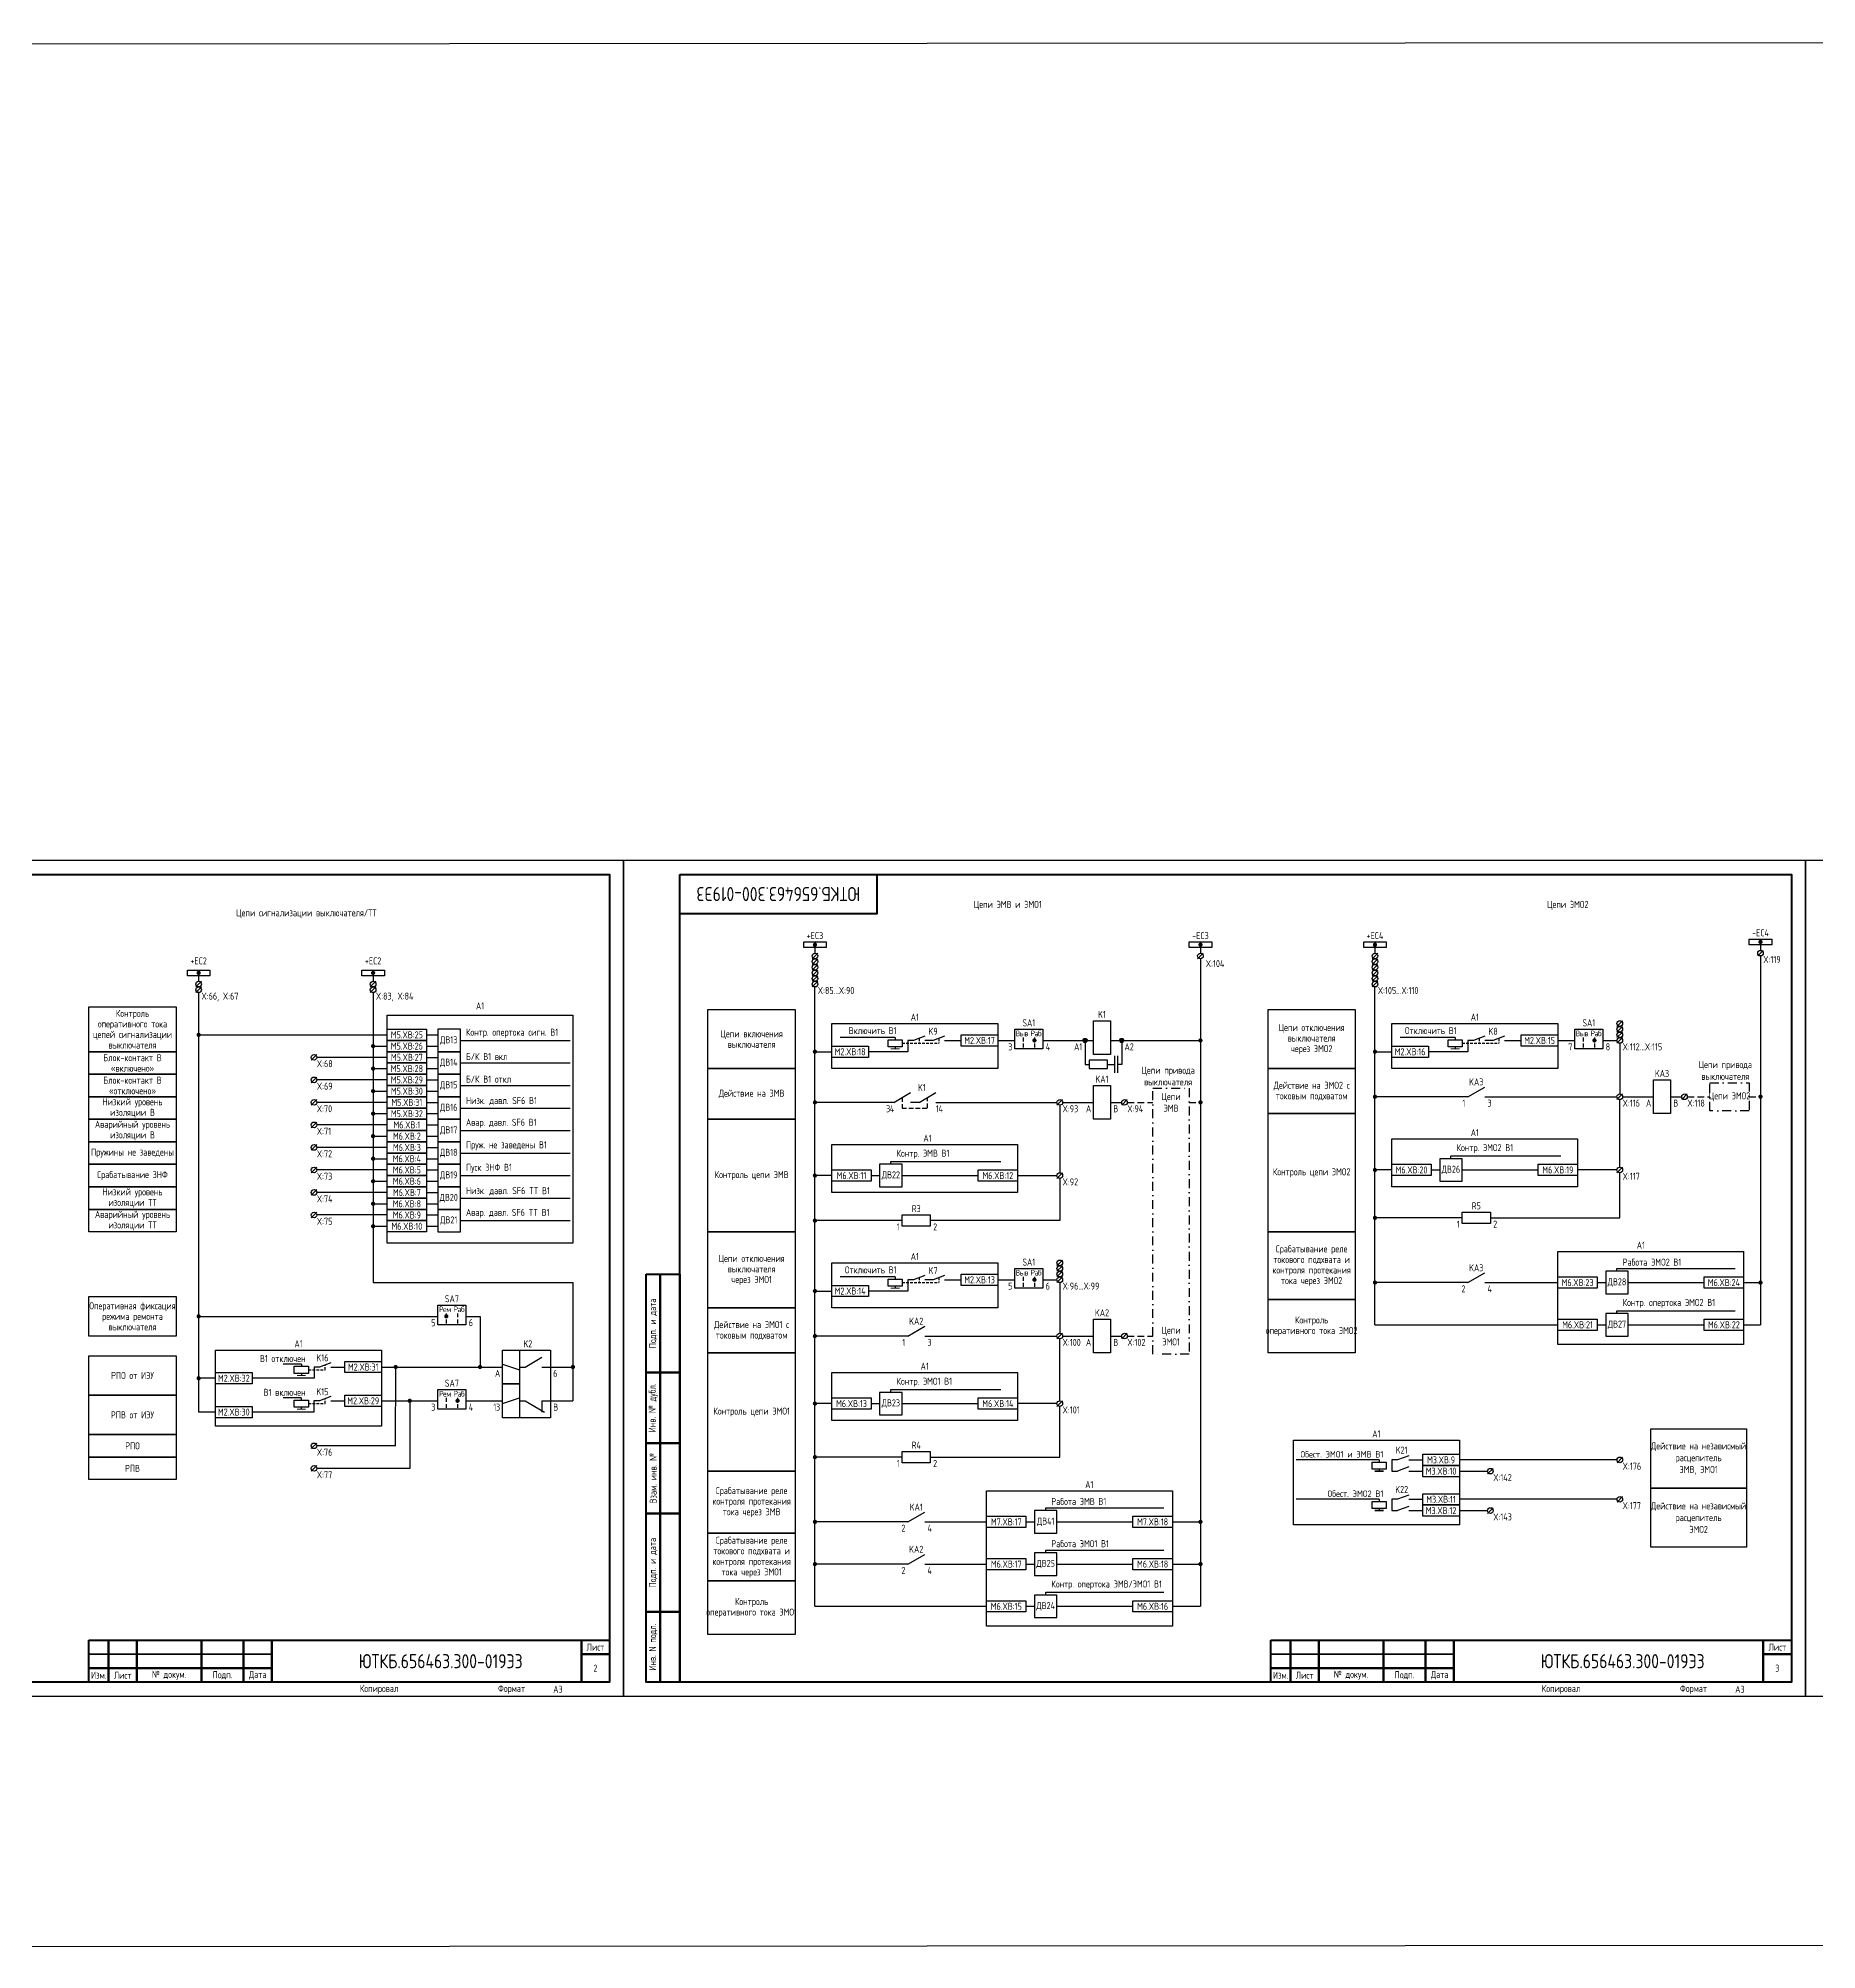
# Model space of a CAD drawing. Header units: millimetres. Extents: x -920 to 3495, y -90 to 589.
# Drawn here: x 632 to 1264, y -90 to 589 of the extents above; entities that cross this region are included whole.
import ezdxf
from ezdxf.enums import TextEntityAlignment as Align

# ---------------------------------------------------------------- set-up
doc = ezdxf.new("R2010")
doc.units = ezdxf.units.MM
doc.linetypes.add('HIDDEN2', pattern=[4.7625, 3.175, -1.5875])
doc.linetypes.add('штрихпунктирная', pattern=[25.4, 12.7, -6.35, 0, -6.35])
doc.styles.add('Gost_type_A', font='GOST_A.TTF')

# ---------------------------------------------------------------- blocks, each defined once
blk = doc.blocks.new('Формат_А3')
blk.add_lwpolyline([(-420, 297), (0, 297), (0, 0), (-420, 0)], close=True)
at = {"lineweight": 50}
blk.add_lwpolyline([(-400, 292), (-5, 292), (-5, 5), (-400, 5)], close=True, dxfattribs=at)
blk = doc.blocks.new('Штамп малый нижний')
at = {"lineweight": 50}
for points in [[(-185, 15), (-178, 15), (-178, 5), (-185, 5)], [(-178, 15), (-168, 15), (-168, 5), (-178, 5)], [(-168, 15), (-145, 15), (-145, 5), (-168, 5)], [(-145, 15), (-130, 15), (-130, 5), (-145, 5)], [(-130, 15), (-120, 15), (-120, 5), (-130, 5)], [(-120, 15), (-10, 15), (-10, 0), (-120, 0)], [(-10, 15), (0, 15), (0, 10), (-10, 10)], [(-10, 10), (0, 10), (0, 0), (-10, 0)], [(-185, 5), (-178, 5), (-178, 0), (-185, 0)], [(-178, 5), (-168, 5), (-168, 0), (-178, 0)], [(-168, 5), (-145, 5), (-145, 0), (-168, 0)], [(-145, 5), (-130, 5), (-130, 0), (-145, 0)], [(-130, 5), (-120, 5), (-120, 0), (-130, 0)]]:
    blk.add_lwpolyline(points, close=True, dxfattribs=at)
for points in [[(-185, 15), (-178, 15), (-178, 10), (-185, 10)], [(-178, 15), (-168, 15), (-168, 10), (-178, 10)], [(-168, 15), (-145, 15), (-145, 10), (-168, 10)], [(-145, 15), (-130, 15), (-130, 10), (-145, 10)], [(-130, 15), (-120, 15), (-120, 10), (-130, 10)], [(-185, 10), (-178, 10), (-178, 5), (-185, 5)], [(-178, 10), (-168, 10), (-168, 5), (-178, 5)], [(-168, 10), (-145, 10), (-145, 5), (-168, 5)], [(-145, 10), (-130, 10), (-130, 5), (-145, 5)], [(-130, 10), (-120, 10), (-120, 5), (-130, 5)]]:
    blk.add_lwpolyline(points, close=True)
at = {"char_height": 2.5, "style": 'Gost_type_A'}
for s, insert, width, attachment_point in [('Лист', (-5, 12.5), 10, 5), ('Изм.', (-181.5, 2.5), 7, 5), ('Лист', (-173, 2.5), 10, 5), ('№ докум.', (-156.5, 2.5), 23, 5), ('Подп.', (-137.5, 2.5), 15, 5), ('Дата', (-125, 2.5), 10, 5), ('Копировал', (-75, -2.53), 13.1202, 6), ('Формат', (-30, -2.53), 13.1202, 6)]:
    blk.add_mtext(s, dxfattribs=dict(at, insert=insert, width=width, attachment_point=attachment_point))
blk = doc.blocks.new('POINT')
at = {"const_width": 0.75}
blk.add_lwpolyline([(-0.375, 0, 1), (0.375, 0, 1)], format="xyb", close=True, dxfattribs=at)
blk = doc.blocks.new('Шинка')
blk.add_lwpolyline([(-4, 1), (4, 1), (4, -1), (-4, -1)], close=True)
blk.add_blockref('POINT', (0, 0))
blk = doc.blocks.new('Переключатель_положение')
for p, q in [((2, 1), (2, -0.34)), ((2, -1.14), (2, -2.49))]:
    blk.add_line(p, q)
blk = doc.blocks.new('Штамп угловой верхний')
at = {"lineweight": 50}
blk.add_lwpolyline([(0, 0), (70, 0), (70, -14), (0, -14)], close=True, dxfattribs=at)
blk = doc.blocks.new('Штамп левый нижний')
at = {"lineweight": 50}
for points in [[(-12, 145), (-7, 145), (-7, 110), (-12, 110)], [(-7, 145), (0, 145), (0, 110), (-7, 110)], [(-12, 110), (-7, 110), (-7, 85), (-12, 85)], [(-7, 110), (0, 110), (0, 85), (-7, 85)], [(-12, 85), (-7, 85), (-7, 60), (-12, 60)], [(-7, 85), (0, 85), (0, 60), (-7, 60)], [(-12, 60), (-7, 60), (-7, 25), (-12, 25)], [(-7, 60), (0, 60), (0, 25), (-7, 25)], [(-12, 25), (-7, 25), (-7, 0), (-12, 0)], [(-7, 25), (0, 25), (0, 0), (-7, 0)]]:
    blk.add_lwpolyline(points, close=True, dxfattribs=at)
at = {"char_height": 2.5, "attachment_point": 5, "rotation": 90, "style": 'Gost_type_A'}
for s, insert, width in [('Подп. и дата', (-9.5, 127.5), 35), ('Инв. № дубл.', (-9.5, 97.5), 25), ('Взам. инв. №', (-9.5, 72.5), 25), ('Подп. и дата', (-9.5, 42.5), 35), ('Инв. N подл.', (-9.5, 12.5), 25)]:
    blk.add_mtext(s, dxfattribs=dict(at, insert=insert, width=width))

msp = doc.modelspace()

# ---------------------------------------------------------------- hatches: boundary and pattern name
at = {"linetype": 'Continuous', "lineweight": 25, "ltscale": 4.8}
h = msp.add_hatch(color=256, dxfattribs=at)
edge = h.paths.add_edge_path()
edge.add_arc((1004, 233), 0.75, 0, 360)
h = msp.add_hatch(color=256, dxfattribs=at)
edge = h.paths.add_edge_path()
edge.add_arc((1017, 233), 0.75, 0, 360)

# ---------------------------------------------------------------- linework, layer by layer
for p, q in [((908, 267), (908, 264)), ((1045, 267), (1045, 264)), ((1107, 267), (1107, 264)), ((1245, 265), (1243, 263)), ((1244, 268), (1244, 265)), ((909, 264), (907, 262)), ((909, 262), (907, 260)), ((909, 260), (907, 258)), ((1046, 264), (1044, 262)), ((1045, 262), (1045, 32)), ((1108, 264), (1106, 262)), ((1108, 262), (1106, 260)), ((1108, 260), (1106, 258)), ((1244, 263), (1244, 132)), ((690, 254), (688, 252)), ((690, 252), (688, 250)), ((689, 257), (689, 254)), ((752, 254), (750, 252)), ((752, 252), (750, 250)), ((751, 257), (751, 254)), ((909, 258), (907, 256)), ((909, 256), (907, 254)), ((909, 254), (907, 252)), ((908, 32), (908, 252)), ((1108, 258), (1106, 256)), ((1108, 256), (1106, 254)), ((1108, 254), (1106, 252)), ((1107, 132), (1107, 252)), ((689, 250), (689, 101)), ((751, 250), (751, 147)), ((1195, 240), (1193, 238)), ((1195, 238), (1193, 236)), ((689, 235), (756, 235)), ((751, 231), (756, 231)), ((770, 235), (774, 235)), ((770, 231), (774, 231)), ((782, 233), (821, 233)), ((936.5, 234), (917, 234)), ((936.5, 234), (936.5, 233.25)), ((973, 233), (979, 233)), ((989, 233), (1007, 233)), ((1013, 233), (1045, 233)), ((1135.5, 234), (1116, 234)), ((1135.5, 234), (1135.5, 233.25)), ((1172, 233), (1178, 233)), ((1188, 233), (1193, 233)), ((1195, 236), (1193, 234)), ((1195, 234), (1193, 232)), ((1194, 232), (1194, 214)), ((731, 228), (729, 226)), ((756, 227), (731, 227)), ((770, 227), (774, 227)), ((782, 225), (821, 225)), ((908, 229), (914, 229)), ((936.5, 230.75), (936.5, 230)), ((1107, 229), (1113, 229)), ((1135.5, 230.75), (1135.5, 230)), ((731, 220), (729, 218)), ((756, 219), (731, 219)), ((751, 223), (756, 223)), ((770, 223), (774, 223)), ((770, 219), (774, 219)), ((731, 212), (729, 210)), ((756, 211), (731, 211)), ((751, 215), (756, 215)), ((770, 215), (774, 215)), ((770, 211), (774, 211)), ((782, 217), (821, 217)), ((936, 211), (908, 211)), ((936, 211), (942, 214.46)), ((945, 211), (942, 211)), ((945, 211), (951, 214.46)), ((951, 211), (994, 211)), ((996, 212), (994, 210)), ((996, 211), (1007, 211)), ((1013, 211), (1017, 211)), ((1019, 212), (1017, 210)), ((1140, 213), (1107, 213)), ((1140, 213), (1146, 216.46)), ((1146, 213), (1193, 213)), ((1195, 214), (1193, 212)), ((1194, 188), (1194, 212)), ((1195, 213), (1206, 213)), ((1212, 213), (1216, 213)), ((1218, 214), (1216, 212)), ((731, 204), (729, 202)), ((751, 207), (756, 207)), ((770, 207), (774, 207)), ((782, 209), (821, 209)), ((995, 210), (995, 186)), ((756, 203), (731, 203)), ((751, 199), (756, 199)), ((770, 203), (774, 203)), ((770, 199), (774, 199)), ((782, 201), (821, 201)), ((731, 196), (729, 194)), ((756, 195), (731, 195)), ((751, 191), (756, 191)), ((770, 195), (774, 195)), ((770, 191), (774, 191)), ((782, 193), (821, 193)), ((1134, 192), (1173, 192)), ((1134, 191), (1134, 192)), ((731, 188), (729, 186)), ((756, 187), (731, 187)), ((770, 187), (774, 187)), ((782, 185), (821, 185)), ((914, 185), (908, 185)), ((928, 185), (931, 185)), ((935, 190), (974, 190)), ((935, 189), (935, 190)), ((939, 185), (966, 185)), ((980, 185), (994, 185)), ((996, 186), (994, 184)), ((995, 184), (995, 183)), ((1113, 187), (1107, 187)), ((1127, 187), (1130, 187)), ((1138, 187), (1165, 187)), ((1193, 187), (1179, 187)), ((1195, 188), (1193, 186)), ((1194, 170), (1194, 186)), ((731, 180), (729, 178)), ((756, 179), (731, 179)), ((751, 183), (756, 183)), ((770, 183), (774, 183)), ((770, 179), (774, 179)), ((782, 177), (821, 177)), ((995, 183), (995, 169)), ((731, 172), (729, 170)), ((756, 171), (731, 171)), ((751, 175), (756, 175)), ((770, 175), (774, 175)), ((770, 171), (774, 171)), ((1138, 170), (1107, 170)), ((1148, 170), (1194, 170)), ((751, 167), (756, 167)), ((770, 167), (774, 167)), ((782, 169), (821, 169)), ((939, 169), (908, 169)), ((995, 169), (949, 169)), ((996, 155), (994, 153)), ((996, 153), (994, 151)), ((996, 151), (994, 149)), ((1140, 147), (1146, 150.46)), ((1193, 152), (1235, 152)), ((1193, 151), (1193, 152)), ((751, 147), (822, 147)), ((822, 147), (822, 105)), ((908, 144), (914, 144)), ((936.5, 149), (917, 149)), ((936.5, 149), (936.5, 148.25)), ((936.5, 145.75), (936.5, 145)), ((973, 148), (979, 148)), ((989, 148), (994, 148)), ((996, 149), (994, 147)), ((995, 147), (995, 129)), ((1140, 147), (1107, 147)), ((1146, 147), (1172, 147)), ((1186, 147), (1189, 147)), ((1197, 147), (1224, 147)), ((1238, 147), (1244, 147)), ((1193, 137), (1235, 137)), ((1193, 136), (1193, 137)), ((689, 135), (774, 135)), ((784, 135), (789, 135)), ((789, 135), (789, 117)), ((941, 128), (947, 131.46)), ((1107, 132), (1172, 132)), ((1186, 132), (1189, 132)), ((1197, 132), (1224, 132)), ((1238, 132), (1244, 132)), ((941, 128), (908, 128)), ((947, 128), (994, 128)), ((996, 129), (994, 127)), ((995, 105), (995, 127)), ((996, 128), (1007, 128)), ((1013, 128), (1017, 128)), ((1019, 129), (1017, 127)), ((725.5, 118), (719, 118)), ((725.5, 118), (725.5, 117.25)), ((754, 117), (797, 117)), ((759, 89), (759.02, 117)), ((797, 118), (803, 116)), ((803, 117), (805, 117)), ((805, 117), (811, 120.46)), ((811, 117), (822, 117)), ((695, 113), (689, 113)), ((725.5, 114.75), (725.5, 114)), ((935, 109), (974, 109)), ((935, 108), (935, 109)), ((725.49, 106), (718.99, 106)), ((725.49, 106), (725.49, 105.25)), ((725.49, 102.75), (725.49, 102)), ((754, 105), (774, 105)), ((764.02, 105), (764, 81)), ((784, 105), (797, 105)), ((797, 104), (803, 106)), ((803, 105), (805, 105)), ((805, 105), (811.92, 101)), ((811, 105), (822, 105)), ((811, 105), (811, 101)), ((914, 104), (908, 104)), ((928, 104), (931, 104)), ((939, 104), (966, 104)), ((994, 104), (980, 104)), ((996, 105), (994, 103)), ((995, 101), (995, 103)), ((695, 101), (689, 101)), ((995, 85), (995, 101)), ((731, 90), (729, 88)), ((759, 89), (731, 89)), ((731, 82), (729, 80)), ((939, 85), (908, 85)), ((949, 85), (995, 85)), ((1108.5, 84), (1079, 84)), ((1108.5, 84), (1108.5, 83.25)), ((1193, 84), (1137, 84)), ((1195.01, 85), (1193.01, 83)), ((764, 81), (731, 81)), ((1108.5, 80.75), (1108.5, 80)), ((1137, 80), (1147, 80)), ((1149.01, 81), (1147.01, 79)), ((1108.5, 70), (1079, 70)), ((1108.5, 70), (1108.5, 69.25)), ((1193, 70), (1137, 70)), ((1195.01, 71), (1193.01, 69)), ((941, 62), (908, 62)), ((941, 62), (947, 65.46)), ((947, 62), (969, 62)), ((983, 62), (986, 62)), ((990, 67), (1032, 67)), ((990, 66), (990, 67)), ((994, 62), (1021, 62)), ((1035, 62), (1045, 62)), ((1108.5, 66.75), (1108.5, 66)), ((1137, 66), (1147, 66)), ((1149.01, 67), (1147.01, 65)), ((941, 47), (947, 50.46)), ((990, 52), (1032, 52)), ((990, 51), (990, 52)), ((941, 47), (908, 47)), ((947, 47), (969, 47)), ((983, 47), (986, 47)), ((994, 47), (1021, 47)), ((1035, 47), (1045, 47)), ((990, 37), (1032, 37)), ((990, 36), (990, 37)), ((908, 32), (969, 32)), ((983, 32), (986, 32)), ((994, 32), (1021, 32)), ((1035, 32), (1045, 32))]:
    msp.add_line(p, q)
at = {"color": 0, "linetype": 'HIDDEN2', "ltscale": 0.3}
for p, q in [((939, 232), (952, 232)), ((945, 233.75), (945, 232.08)), ((952, 233.75), (952, 232)), ((939, 147), (952, 147)), ((945, 148.75), (945, 147.08)), ((952, 148.75), (952, 147)), ((728, 116), (734, 116)), ((734, 116), (734, 117.75)), ((727.99, 104), (733.99, 104)), ((733.99, 104), (733.99, 105.75))]:
    msp.add_line(p, q, dxfattribs=at)
at = {"color": 0, "linetype": 'Continuous', "lineweight": 25, "ltscale": 1.08}
for p, q in [((943, 233), (941, 233)), ((941, 233), (941, 229)), ((950, 233), (947, 233)), ((954, 233), (960, 233)), ((941, 229), (927, 229)), ((941, 144), (927, 144)), ((943, 148), (941, 148)), ((941, 148), (941, 144)), ((950, 148), (947, 148)), ((954, 148), (960, 148)), ((732, 117), (730, 117)), ((730, 117), (730, 113)), ((736, 117), (741.01, 117)), ((730, 113), (708, 113)), ((731.99, 105), (729.99, 105)), ((729.99, 105), (729.99, 101)), ((735.99, 105), (741, 105)), ((729.99, 101), (707.99, 101))]:
    msp.add_line(p, q, dxfattribs=at)
at = {"color": 0, "linetype": 'Continuous', "lineweight": 25, "ltscale": 4.32}
for p, q in [((947, 234.5), (943, 233)), ((954, 234.5), (950, 233)), ((947, 149.5), (943, 148)), ((954, 149.5), (950, 148)), ((736, 118.5), (732, 117)), ((735.99, 106.5), (731.99, 105))]:
    msp.add_line(p, q, dxfattribs=at)
at = {"linetype": 'Continuous', "lineweight": 25, "ltscale": 4.8}
for p, q in [((1004, 233), (1004, 224.5)), ((1017, 233), (1017, 224.5)), ((1004, 224.5), (1005.5, 224.5)), ((1012, 224.5), (1014.5, 224.5)), ((1014.5, 227.5), (1014.5, 221.5)), ((1015.5, 227.5), (1015.5, 221.5)), ((1017, 224.5), (1015.5, 224.5))]:
    msp.add_line(p, q, dxfattribs=at)
at = {"linetype": 'HIDDEN2', "ltscale": 0.3}
for p, q in [((1138, 232), (1151, 232)), ((1144, 233.75), (1144, 232.08)), ((1151, 233.75), (1151, 232))]:
    msp.add_line(p, q, dxfattribs=at)
at = {"linetype": 'Continuous', "lineweight": 25, "ltscale": 1.08}
for p, q in [((1142, 233), (1140, 233)), ((1140, 233), (1140, 229)), ((1149, 233), (1146, 233)), ((1153, 233), (1159, 233)), ((1140, 229), (1126, 229))]:
    msp.add_line(p, q, dxfattribs=at)
at = {"linetype": 'Continuous', "lineweight": 25, "ltscale": 4.32}
for p, q in [((1146, 234.5), (1142, 233)), ((1153, 234.5), (1149, 233))]:
    msp.add_line(p, q, dxfattribs=at)
at = {"color": 0, "linetype": 'HIDDEN2', "ltscale": 0.5}
for p, q in [((939, 212.73), (939, 209)), ((948, 209), (948, 212.73)), ((939, 209), (948, 209))]:
    msp.add_line(p, q, dxfattribs=at)
at = {"linetype": 'HIDDEN2', "ltscale": 0.75}
for p, q in [((1019, 211), (1028.11, 211)), ((1041, 211), (1045, 211)), ((1218, 213), (1226, 213)), ((1240, 213), (1244, 213)), ((1019, 128), (1028.11, 128))]:
    msp.add_line(p, q, dxfattribs=at)
at = {"ltscale": 1.08}
for p, q in [((1115, 84), (1113, 84)), ((1113, 84), (1113, 80)), ((1119, 84), (1124, 84)), ((1113, 80), (1115, 80)), ((1119, 80), (1124, 80)), ((1115, 70), (1113, 70)), ((1113, 70), (1113, 66)), ((1119, 70), (1124, 70)), ((1113, 66), (1115, 66)), ((1119, 66), (1124, 66))]:
    msp.add_line(p, q, dxfattribs=at)
at = {"ltscale": 4.32}
for p, q in [((1119, 85.5), (1115, 84)), ((1119, 81.5), (1115, 80)), ((1119, 71.5), (1115, 70)), ((1119, 67.5), (1115, 66))]:
    msp.add_line(p, q, dxfattribs=at)
at = {"color": 94, "lineweight": 30}
msp.add_lwpolyline([(-920, 586), (3495, 589), (3495, -87), (-920, -90)], close=True, dxfattribs=at)
at = {"lineweight": 25}
for points in [[(681, 229), (650, 229), (650, 245), (681, 245)], [(901, 223), (870, 223), (870, 244), (901, 244)], [(1100, 223), (1069, 223), (1069, 244), (1100, 244)], [(681, 221), (650, 221), (650, 229), (681, 229)], [(681, 213), (650, 213), (650, 221), (681, 221)], [(901, 205), (870, 205), (870, 223), (901, 223)], [(1100, 207), (1069, 207), (1069, 223), (1100, 223)], [(681, 205), (650, 205), (650, 213), (681, 213)], [(681, 197), (650, 197), (650, 205), (681, 205)], [(901, 165), (870, 165), (870, 205), (901, 205)], [(1100, 165), (1069, 165), (1069, 207), (1100, 207)], [(681, 189), (650, 189), (650, 197), (681, 197)], [(681, 181), (650, 181), (650, 189), (681, 189)], [(681, 173), (650, 173), (650, 181), (681, 181)], [(681, 165), (650, 165), (650, 173), (681, 173)], [(901, 138), (870, 138), (870, 165), (901, 165)], [(1100, 141), (1069, 141), (1069, 165), (1100, 165)], [(901, 122), (870, 122), (870, 138), (901, 138)], [(1100, 122), (1069, 122), (1069, 141), (1100, 141)], [(901, 80), (870, 80), (870, 122), (901, 122)], [(1239, 74), (1205, 74), (1205, 95), (1239, 95)], [(901, 58), (870, 58), (870, 80), (901, 80)], [(1239, 53), (1205, 53), (1205, 74), (1239, 74)], [(901, 41), (870, 41), (870, 58), (901, 58)], [(901, 22), (870, 22), (870, 41), (901, 41)]]:
    msp.add_lwpolyline(points, close=True, dxfattribs=at)
for points in [[(756, 242), (822, 242), (822, 161), (756, 161)], [(914, 239), (973, 239), (973, 223), (914, 223)], [(1007, 240), (1013, 240), (1013, 228), (1007, 228)], [(1113, 239), (1172, 239), (1172, 223), (1113, 223)], [(756, 237), (770, 237), (770, 233), (756, 233)], [(756, 233), (770, 233), (770, 229), (756, 229)], [(914, 231), (927, 231), (927, 227), (914, 227)], [(939, 233.25), (939, 230.75), (934, 230.75), (934, 233.25)], [(960, 235), (973, 235), (973, 231), (960, 231)], [(979, 237), (989, 237), (989, 230), (979, 230)], [(1113, 231), (1126, 231), (1126, 227), (1113, 227)], [(1138, 233.25), (1138, 230.75), (1133, 230.75), (1133, 233.25)], [(1159, 235), (1172, 235), (1172, 231), (1159, 231)], [(1178, 237), (1188, 237), (1188, 230), (1178, 230)], [(756, 229), (770, 229), (770, 225), (756, 225)], [(756, 225), (770, 225), (770, 221), (756, 221)], [(756, 221), (770, 221), (770, 217), (756, 217)], [(1206, 219), (1212, 219), (1212, 207), (1206, 207)], [(756, 217), (770, 217), (770, 213), (756, 213)], [(756, 213), (770, 213), (770, 209), (756, 209)], [(1007, 217), (1013, 217), (1013, 205), (1007, 205)], [(756, 209), (770, 209), (770, 205), (756, 205)], [(756, 205), (770, 205), (770, 201), (756, 201)], [(756, 201), (770, 201), (770, 197), (756, 197)], [(756, 197), (770, 197), (770, 193), (756, 193)], [(1113, 198), (1179, 198), (1179, 181), (1113, 181)], [(756, 193), (770, 193), (770, 189), (756, 189)], [(914, 196), (980, 196), (980, 179), (914, 179)], [(756, 189), (770, 189), (770, 185), (756, 185)], [(756, 185), (770, 185), (770, 181), (756, 181)], [(914, 187), (928, 187), (928, 183), (914, 183)], [(966, 187), (980, 187), (980, 183), (966, 183)], [(1113, 189), (1127, 189), (1127, 185), (1113, 185)], [(1165, 189), (1179, 189), (1179, 185), (1165, 185)], [(756, 181), (770, 181), (770, 177), (756, 177)], [(756, 177), (770, 177), (770, 173), (756, 173)], [(756, 173), (770, 173), (770, 169), (756, 169)], [(939, 171), (949, 171), (949, 167), (939, 167)], [(1138, 172), (1148, 172), (1148, 168), (1138, 168)], [(756, 169), (770, 169), (770, 165), (756, 165)], [(1172, 158), (1238, 158), (1238, 125), (1172, 125)], [(914, 154), (973, 154), (973, 138), (914, 138)], [(960, 150), (973, 150), (973, 146), (960, 146)], [(979, 152), (989, 152), (989, 145), (979, 145)], [(914, 146), (927, 146), (927, 142), (914, 142)], [(939, 148.25), (939, 145.75), (934, 145.75), (934, 148.25)], [(1172, 149), (1186, 149), (1186, 145), (1172, 145)], [(1224, 149), (1238, 149), (1238, 145), (1224, 145)], [(650, 142), (681, 142), (681, 128), (650, 128)], [(774, 139), (784, 139), (784, 132), (774, 132)], [(1007, 134), (1013, 134), (1013, 122), (1007, 122)], [(1172, 134), (1186, 134), (1186, 130), (1172, 130)], [(1224, 134), (1238, 134), (1238, 130), (1224, 130)], [(695, 123), (754, 123), (754, 96), (695, 96)], [(797, 123), (814, 123), (814, 99), (797, 99)], [(797, 123), (803, 123), (803, 111), (797, 111)], [(650, 121), (681, 121), (681, 107), (650, 107)], [(728, 117.25), (728, 114.75), (723, 114.75), (723, 117.25)], [(741.01, 119), (754.01, 119), (754.01, 115), (741.01, 115)], [(695.01, 115), (708.01, 115), (708.01, 111), (695.01, 111)], [(774, 109), (784, 109), (784, 102), (774, 102)], [(797, 111), (803, 111), (803, 99), (797, 99)], [(914, 115), (980, 115), (980, 98), (914, 98)], [(650, 107), (681, 107), (681, 93), (650, 93)], [(695, 103), (708, 103), (708, 99), (695, 99)], [(727.99, 105.25), (727.99, 102.75), (722.99, 102.75), (722.99, 105.25)], [(741, 107), (754, 107), (754, 103), (741, 103)], [(914, 106), (928, 106), (928, 102), (914, 102)], [(966, 106), (980, 106), (980, 102), (966, 102)], [(681, 85), (650, 85), (650, 93), (681, 93)], [(1078, 91), (1137, 91), (1137, 61), (1078, 61)], [(681, 77), (650, 77), (650, 85), (681, 85)], [(939, 87), (949, 87), (949, 83), (939, 83)], [(1111, 83.25), (1111, 80.75), (1106, 80.75), (1106, 83.25)], [(1124, 86), (1137, 86), (1137, 82), (1124, 82)], [(1124, 82), (1137, 82), (1137, 78), (1124, 78)], [(1110, 80), (1107, 80)], [(969, 73), (1035, 73), (1035, 25), (969, 25)], [(1111, 69.25), (1111, 66.75), (1106, 66.75), (1106, 69.25)], [(1124, 72), (1137, 72), (1137, 68), (1124, 68)], [(1124, 68), (1137, 68), (1137, 64), (1124, 64)], [(969, 64), (983, 64), (983, 60), (969, 60)], [(1021, 64), (1035, 64), (1035, 60), (1021, 60)], [(1110, 66), (1107, 66)], [(969, 49), (983, 49), (983, 45), (969, 45)], [(1021, 49), (1035, 49), (1035, 45), (1021, 45)], [(969, 34), (983, 34), (983, 30), (969, 30)], [(1021, 34), (1035, 34), (1035, 30), (1021, 30)]]:
    msp.add_lwpolyline(points, close=True)
at = {"ltscale": 4}
for points in [[(774, 229), (782, 229), (782, 237), (774, 237)], [(774, 221), (782, 221), (782, 229), (774, 229)], [(774, 213), (782, 213), (782, 221), (774, 221)], [(774, 205), (782, 205), (782, 213), (774, 213)], [(774, 197), (782, 197), (782, 205), (774, 205)], [(774, 189), (782, 189), (782, 197), (774, 197)], [(1130, 183), (1138, 183), (1138, 191), (1130, 191)], [(774, 181), (782, 181), (782, 189), (774, 189)], [(931, 181), (939, 181), (939, 189), (931, 189)], [(774, 173), (782, 173), (782, 181), (774, 181)], [(774, 165), (782, 165), (782, 173), (774, 173)], [(1189, 143), (1197, 143), (1197, 151), (1189, 151)], [(1189, 128), (1197, 128), (1197, 136), (1189, 136)], [(931, 100), (939, 100), (939, 108), (931, 108)], [(986, 58), (994, 58), (994, 66), (986, 66)], [(986, 43), (994, 43), (994, 51), (986, 51)], [(986, 28), (994, 28), (994, 36), (986, 36)]]:
    msp.add_lwpolyline(points, close=True, dxfattribs=at)
at = {"lineweight": 18}
for points in [[(938, 230), (935, 230)], [(1137, 230), (1134, 230)], [(938, 145), (935, 145)], [(727, 114), (724, 114)], [(726.99, 102), (723.99, 102)]]:
    msp.add_lwpolyline(points, close=True, dxfattribs=at)
at = {"linetype": 'Continuous', "lineweight": 25, "ltscale": 4.8}
msp.add_lwpolyline([(1005.5, 223), (1012, 223), (1012, 226), (1005.5, 226)], close=True, dxfattribs=at)
at = {"linetype": 'штрихпунктирная', "ltscale": 0.25}
for points in [[(1226, 218), (1240, 218), (1240, 208), (1226, 208)], [(1028.11, 216), (1041, 216), (1041, 121.53), (1028.11, 121.53)]]:
    msp.add_lwpolyline(points, close=True, dxfattribs=at)
for centre in [(1244, 264), (908, 263), (908, 261), (908, 259), (1045, 263), (1107, 263), (1107, 261), (1107, 259), (689, 253), (689, 251), (751, 253), (751, 251), (908, 257), (908, 255), (908, 253), (1107, 257), (1107, 255), (1107, 253), (1194, 239), (1194, 237), (1194, 235), (1194, 233), (730, 227), (730, 219), (730, 211), (995, 211), (1018, 211), (1194, 213), (1217, 213), (730, 203), (730, 195), (730, 187), (995, 185), (1194, 187), (730, 179), (730, 171), (995, 154), (995, 152), (995, 150), (995, 148), (995, 128), (1018, 128), (995, 104), (730, 89), (730, 81), (1194.01, 84), (1148.01, 80), (1194.01, 70), (1148.01, 66)]:
    msp.add_circle(centre, 1)
at = {"linetype": 'Continuous', "lineweight": 25, "ltscale": 4.8}
for centre in [(1004, 233), (1017, 233)]:
    msp.add_circle(centre, 0.75, dxfattribs=at)

# ---------------------------------------------------------------- block references
at = {"color": 1}
for name, p in [('Формат_А3', (840, 0)), ('Формат_А3', (1260, 0)), ('Формат_А3', (1680, 0)), ('Штамп левый нижний', (860, 5)), ('Штамп малый нижний', (835, 5)), ('Штамп малый нижний', (1255, 5))]:
    msp.add_blockref(name, p, dxfattribs=at)
for name, p in [('Штамп угловой верхний', (860, 292)), ('Шинка', (908, 267)), ('Шинка', (1045, 267)), ('Шинка', (1107, 267)), ('Шинка', (1244, 268)), ('Шинка', (689, 257)), ('Шинка', (751, 257)), ('POINT', (689, 235)), ('POINT', (751, 231)), ('Переключатель_положение', (980, 233)), ('POINT', (986, 233)), ('Переключатель_положение', (984, 233)), ('POINT', (1045, 233)), ('Переключатель_положение', (1179, 233)), ('POINT', (1185, 233)), ('Переключатель_положение', (1183, 233)), ('POINT', (908, 229)), ('POINT', (1107, 229)), ('POINT', (751, 223)), ('POINT', (751, 215)), ('POINT', (908, 211)), ('POINT', (1045, 211)), ('POINT', (1107, 213)), ('POINT', (1244, 213)), ('POINT', (751, 207)), ('POINT', (751, 199)), ('POINT', (751, 191)), ('POINT', (751, 183)), ('POINT', (908, 185)), ('POINT', (1107, 187)), ('POINT', (751, 175)), ('POINT', (908, 169)), ('POINT', (1107, 170)), ('POINT', (751, 167)), ('POINT', (908, 144)), ('Переключатель_положение', (980, 148)), ('POINT', (986, 148)), ('Переключатель_положение', (984, 148)), ('POINT', (1107, 147)), ('POINT', (1244, 147)), ('Переключатель_положение', (775, 135)), ('Переключатель_положение', (779, 135)), ('POINT', (689, 135)), ('POINT', (777, 135)), ('POINT', (908, 128)), ('POINT', (759.02, 117)), ('POINT', (789, 117)), ('POINT', (822, 117)), ('POINT', (689, 113)), ('POINT', (764.02, 105)), ('Переключатель_положение', (775, 105)), ('POINT', (781, 105)), ('Переключатель_положение', (779, 105)), ('POINT', (908, 104)), ('POINT', (908, 85)), ('POINT', (908, 62)), ('POINT', (1045, 62)), ('POINT', (908, 47)), ('POINT', (1045, 47))]:
    msp.add_blockref(name, p)

# ---------------------------------------------------------------- texts
at = {"style": 'Gost_type_A'}
msp.add_text('A1', height=2.5, dxfattribs=at).set_placement((1003, 232), align=Align.TOP_RIGHT)
msp.add_text('A2', height=2.5, dxfattribs=at).set_placement((1018, 232), align=Align.TOP_LEFT)
at = {"insert": (895, 285), "char_height": 5, "width": 70, "attachment_point": 5, "rotation": 180, "style": 'Gost_type_A'}
msp.add_mtext('ЮТКБ.656463.300-019Э3', dxfattribs=at)
at = {"char_height": 2.5, "line_spacing_factor": 0.9, "style": 'Gost_type_A'}
for s, insert, width, attachment_point in [('Цепи сигнализации выключателя/ТТ', (727.25, 278), 197.5, 5), ('X:66, X:67', (690, 250), 16, 1), ('X:83, X:84', (752, 250), 16, 1), ('A1', (789, 244), 66, 8), ('X:68', (731, 226), 8, 1), ('X:69', (731, 218), 8, 1), ('X:70', (731, 210), 8, 1), ('X:71', (731, 202), 8, 1), ('X:72', (731, 194), 8, 1), ('X:73', (731, 186), 8, 1), ('X:74', (731, 178), 8, 1), ('X:75', (731, 170), 8, 1), ('РПО', (665.5, 89), 31, 5), ('РПВ', (665.5, 81), 31, 5), ('X:76', (731, 88), 8, 1), ('X:77', (731, 80), 8, 1)]:
    msp.add_mtext(s, dxfattribs=dict(at, insert=insert, width=width, attachment_point=attachment_point))
at = {"lineweight": 25, "char_height": 2.5, "line_spacing_factor": 0.9, "style": 'Gost_type_A'}
for s, insert, width, attachment_point in [('Цепи ЭМВ и ЭМО1', (976.5, 281), 145, 5), ('Цепи ЭМО2', (1175.5, 281), 145, 5), ('X:104', (1046.89, 261.54), 8, 1), ('X:119', (1245, 263), 16, 1), ('X:85...X:90', (909, 252), 16, 1), ('X:105...X:110', (1108, 252), 16, 1), ('Контроль \\Pоперативного тока цепей сигнализации выключателя ', (665.5, 237), 31, 5), ('A1', (943.49, 240), 59, 8), ('Цепи отключения выключателя\\Pчерез ЭМО2', (1084.5, 233.5), 31, 5), ('A1', (1142.49, 240), 59, 8), ('Цепи включения выключателя', (885.5, 233.5), 31, 5), ('X:112...X:115', (1195, 232), 8.9978, 1), ('Блок-контакт В «включено» ', (665.5, 225), 31, 5), ('Блок-контакт В «отключено» ', (665.5, 217), 31, 5), ('Действие на ЭМО2 с токовым подхватом', (1084.5, 215), 31, 5), ('Низкий уровень изоляции В ', (665.5, 209), 31, 5), ('Действие на ЭМВ', (885.5, 214), 31, 5), ('X:116', (1195, 212), 8, 1), ('X:118', (1218, 212), 8, 1), ('Аварийный уровень изоляции В', (665.5, 201), 31, 5), ('X:93', (996, 210), 8, 1), ('X:94', (1019, 210), 8, 1), ('A1', (948, 197), 68.0058, 8), ('A1', (1142.49, 199), 59, 8), ('Пружины не заведены', (665.5, 193), 31, 5), ('Срабатывание ЗНФ', (665.5, 185), 31, 5), ('Контроль цепи ЭМВ ', (885.5, 185), 31, 5), ('X:92', (996, 184), 8, 1), ('Контроль цепи ЭМО2', (1084.5, 186), 31, 5), ('X:117', (1195, 186), 8, 1), ('Низкий уровень изоляции ТТ ', (665.5, 177), 31, 5), ('Аварийный уровень изоляции ТТ', (665.5, 169), 31, 5), ('R3', (944, 172), 10, 8), ('R5', (1143, 173), 10, 8), ('{\\T0.9;1}', (938, 168), 5, 3), ('{\\T0.9;2}', (950, 168), 5, 1), ('{\\T0.9;1}', (1137, 169), 5, 3), ('{\\T0.9;2}', (1149, 169), 5, 1), ('Цепи отключения выключателя\\Pчерез ЭМО1', (885.5, 151.5), 31, 5), ('A1', (943.49, 155), 59, 8), ('Срабатывание реле токового подхвата и контроля протекания тока через ЭМО2', (1084.5, 153), 31, 5), ('A1', (1201.49, 159), 59, 8), ('X:96...X:99', (996, 147), 8.9978, 1), ('Оперативная фиксация режима ремонта выключателя', (665.5, 135), 31, 5), ('Действие на ЭМО1 с токовым подхватом', (885.5, 130), 31, 5), ('Контроль\\Pоперативного тока ЭМО2', (1084.5, 131.5), 31, 5), ('A1', (724.5, 124), 59, 8), ('X:100', (996, 127), 8.9978, 1), ('X:102', (1019, 127), 8, 1), ('A1', (947, 116), 65.9942, 8), ('РПО от ИЭУ', (665.5, 114), 31, 5), ('Контроль цепи ЭМО1', (885.5, 101), 31, 5), ('X:101', (996, 103), 8, 1), ('РПВ от ИЭУ', (665.5, 100), 31, 5), ('R4', (944, 88), 10, 8), ('A1', (1107.5, 92), 59, 8), ('{\\T0.9;1}', (938, 84), 5, 3), ('{\\T0.9;2}', (950, 84), 5, 1), ('X:176', (1195.01, 83), 8, 1), ('A1', (1005.49, 74), 59, 8), ('X:142', (1149.01, 79), 8, 1), ('Срабатывание реле контроля протекания тока через ЭМВ', (885.5, 69), 31, 5), ('X:177', (1195.01, 69), 8, 1), ('X:143', (1149.01, 65), 8, 1), ('Срабатывание реле токового подхвата и контроля протекания тока через ЭМО1 ', (885.5, 49.5), 31, 5), ('Контроль\\Pоперативного тока ЭМО1 ', (885.5, 31.5), 31, 5)]:
    msp.add_mtext(s, dxfattribs=dict(at, insert=insert, width=width, attachment_point=attachment_point))
at = {"style": 'Gost_type_A'}
for s, insert, char_height, width, attachment_point in [('-EC4', (1244, 270), 2.5, 10, 8), ('+EC3', (908, 269), 2.5, 10, 8), ('-EC3', (1045, 269), 2.5, 10, 8), ('+EC4', (1107, 269), 2.5, 10, 8), ('+EC2', (689, 260), 2.5, 10, 8), ('+EC2', (751, 260), 2.5, 10, 8), ('Включить В1', (937, 236.5), 2.5, 22, 6), ('SA1', (984, 238), 2.5, 10, 8), ('K1', (1010, 241), 2.5, 7, 8), ('Отключить В1', (1136, 236.5), 2.5, 21.0044, 6), ('SA1', (1183, 238), 2.5, 10, 8), ('M5.XВ:25', (763, 235), 2.5, 14, 5), ('M5.XВ:26', (763, 231), 2.5, 14, 5), ('ДВ13', (777.88, 233), 2.5, 7.7588, 5), ('Контр. опертока сигн. В1', (784, 234), 2.5, 39.3936, 7), ('K9', (949.99, 235), 2.5, 6, 8), ('М2.XВ:17', (966.5, 233), 2.5, 13, 5), ('{\\T0.9;3}', (978, 232), 2.5, 5, 3), ('{\\T0.9;Выв}', (981.5, 235.5), 2, 5, 5), ('{\\T0.9;Раб}', (986.5, 235.5), 2, 5, 5), ('{\\T0.9;4}', (990, 232), 2.5, 5, 1), ('K8', (1148.99, 235), 2.5, 6, 8), ('М2.XВ:15', (1165.5, 233), 2.5, 13, 5), ('{\\T0.9;7}', (1177, 232), 2.5, 5, 3), ('{\\T0.9;Выв}', (1180.5, 235.5), 2, 5, 5), ('{\\T0.9;Раб}', (1185.5, 235.5), 2, 5, 5), ('{\\T0.9;8}', (1189, 232), 2.5, 5, 1), ('M5.XВ:28', (763, 223), 2.5, 14, 5), ('M5.XВ:27', (763, 227), 2.5, 14, 5), ('ДВ14', (777.88, 225), 2.5, 7.7588, 5), ('Б/К В1 вкл', (784, 226), 2.5, 30.8621, 7), ('М2.XВ:18', (920.5, 229), 2.5, 13, 5), ('М2.XВ:16', (1119.5, 229), 2.5, 13, 5), ('Цепи привода\\Pвыключателя', (1231.5, 219), 2.5, 23, 8), ('M5.XВ:29', (763, 219), 2.5, 14, 5), ('ДВ15', (777.88, 217), 2.5, 7.7588, 5), ('Б/К В1 откл', (784, 218), 2.5, 44.8565, 7), ('K1', (946, 215), 2.5, 18, 8), ('KA1', (1010, 218), 2.5, 18, 8), ('Цепи привода\\Pвыключателя', (1033.5, 217), 2.5, 23, 8), ('KA3', (1143, 217), 2.5, 18, 8), ('KA3', (1209, 220), 2.5, 18, 8), ('M5.XВ:30', (763, 215), 2.5, 14, 5), ('M5.XВ:31', (763, 211), 2.5, 14, 5), ('ДВ16', (777.88, 209), 2.5, 7.7588, 5), ('Низк. давл. SF6 B1', (784, 210), 2.5, 27.8465, 7), ('Цепи\\PЭМВ', (1034.55, 211), 2.5, 12.8936, 5), ('{\\T0.9;1}', (1139, 212), 2.5, 5, 3), ('{\\T0.9;3}', (1147, 212), 2.5, 5, 1), ('{\\T0.9;А}', (1205, 212), 2.5, 5, 3), ('{\\T0.9;B}', (1213, 212), 2.5, 5, 1), ('Цепи ЭМО2', (1233, 213), 2.5, 14, 5), ('M5.XВ:32', (763, 207), 2.5, 14, 5), ('M6.XВ:1', (763, 203), 2.5, 14, 5), ('Авар. давл. SF6 B1', (784, 202), 2.5, 27.8465, 7), ('{\\T0.9;34}', (936, 210), 2.5, 5, 3), ('{\\T0.9;14}', (951, 210), 2.5, 5, 1), ('{\\T0.9;А}', (1006, 210), 2.5, 5, 3), ('{\\T0.9;B}', (1014, 210), 2.5, 5, 1), ('M6.XВ:2', (763, 199), 2.5, 14, 5), ('ДВ17', (777.88, 201), 2.5, 7.7588, 5), ('Пруж. не заведены B1', (784, 194), 2.5, 31.2345, 7), ('M6.XВ:4', (763, 191), 2.5, 14, 5), ('M6.XВ:3', (763, 195), 2.5, 14, 5), ('ДВ18', (777.88, 193), 2.5, 7.7588, 5), ('Контр. ЭМВ В1', (937, 191), 2.5, 35.7119, 7), ('Контр. ЭМО2 В1', (1136, 193), 2.5, 35.7119, 7), ('M6.XВ:5', (763, 187), 2.5, 14, 5), ('M6.XВ:6', (763, 183), 2.5, 14, 5), ('ДВ19', (777.88, 185), 2.5, 7.7588, 5), ('Пуск ЗНФ B1', (784, 186), 2.5, 27.8465, 7), ('{\\C0;M6.XВ:11}', (921, 185), 2.5, 14, 5), ('ДВ22', (935, 185), 2.5, 7.9998, 5), ('{\\C0;M6.XВ:12}', (973, 185), 2.5, 14, 5), ('{\\C0;M6.XВ:20}', (1120, 187), 2.5, 14, 5), ('ДВ26', (1134, 187), 2.5, 7.9998, 5), ('{\\C0;M6.XВ:19}', (1172, 187), 2.5, 14, 5), ('M6.XВ:7', (763, 179), 2.5, 14, 5), ('ДВ20', (777.88, 177), 2.5, 7.7588, 5), ('Низк. давл. SF6 TT B1', (784, 178), 2.5, 27.7075, 7), ('M6.XВ:8', (763, 175), 2.5, 14, 5), ('M6.XВ:9', (763, 171), 2.5, 14, 5), ('ДВ21', (777.88, 169), 2.5, 7.7588, 5), ('Авар. давл. SF6 TT B1', (784, 170), 2.5, 27.8465, 7), ('M6.XВ:10', (763, 167), 2.5, 14, 5), ('Отключить В1', (937, 151.5), 2.5, 21.0044, 6), ('K7', (949.99, 150), 2.5, 6, 8), ('{\\T0.9;Выв}', (981.5, 150.5), 2, 5, 5), ('SA1', (984, 153), 2.5, 10, 8), ('{\\T0.9;Раб}', (986.5, 150.5), 2, 5, 5), ('KA3', (1143, 151), 2.5, 18, 8), ('Работа ЭМО2 В1', (1195, 153), 2.5, 40.9997, 7), ('М2.XВ:14', (920.5, 144), 2.5, 13, 5), ('М2.XВ:13', (966.5, 148), 2.5, 13, 5), ('{\\T0.9;5}', (978, 147), 2.5, 5, 3), ('{\\T0.9;6}', (990, 147), 2.5, 5, 1), ('{\\T0.9;2}', (1139, 146), 2.5, 5, 3), ('{\\T0.9;4}', (1147, 146), 2.5, 5, 1), ('M6.XВ:23', (1179, 147), 2.5, 14, 5), ('ДВ28', (1193, 147), 2.5, 7.9998, 5), ('M6.XВ:24', (1231, 147), 2.5, 14, 5), ('{\\T0.9;Рем}', (776.5, 137.5), 2, 5, 5), ('SA7', (779, 140), 2.5, 10, 8), ('{\\T0.9;Раб}', (781.5, 137.5), 2, 5, 5), ('KA2', (1010, 135), 2.5, 18, 8), ('Контр. опертока ЭМО2 В1', (1195, 138), 2.5, 40.9997, 7), ('{\\T0.9;5}', (773, 134), 2.5, 5, 3), ('{\\T0.9;6}', (785, 134), 2.5, 5, 1), ('KA2', (944, 132), 2.5, 18, 8), ('Цепи\\PЭМО1', (1034.55, 128), 2.5, 12.8936, 5), ('M6.XВ:21', (1179, 132), 2.5, 14, 5), ('ДВ27', (1193, 132), 2.5, 7.9998, 5), ('M6.XВ:22', (1231, 132), 2.5, 14, 5), ('K2', (806, 124), 2.5, 18, 8), ('{\\T0.9;1}', (940, 127), 2.5, 5, 3), ('{\\T0.9;3}', (948, 127), 2.5, 5, 1), ('{\\T0.9;А}', (1006, 127), 2.5, 5, 3), ('{\\T0.9;B}', (1014, 127), 2.5, 5, 1), ('В1 отключен', (727, 120), 2.5, 31.0015, 6), ('K16', (733.01, 119), 2.5, 6, 8), ('М2.XВ:31', (747.51, 117), 2.5, 13, 5), ('{\\T0.9;А}', (796, 116), 2.5, 5, 3), ('{\\T0.9;6}', (815, 116), 2.5, 5, 1), ('М2.XВ:32', (701.51, 113), 2.5, 13, 5), ('В1 включен', (726.99, 108), 2.5, 31.0015, 6), ('K15', (732.99, 107), 2.5, 6, 8), ('SA7', (779, 110), 2.5, 10, 8), ('Контр. ЭМО1 В1', (937, 110), 2.5, 35.7119, 7), ('М2.XВ:30', (701.49, 101), 2.5, 13, 5), ('М2.XВ:29', (747.49, 105), 2.5, 13, 5), ('{\\T0.9;3}', (773, 104), 2.5, 5, 3), ('{\\T0.9;Рем}', (776.5, 107.5), 2, 5, 5), ('{\\T0.9;Раб}', (781.5, 107.5), 2, 5, 5), ('{\\T0.9;4}', (785, 104), 2.5, 5, 1), ('{\\T0.9;13}', (796, 104), 2.5, 5, 3), ('{\\T0.9;B}', (815, 104), 2.5, 5, 1), ('{\\C0;M6.XВ:13}', (921, 104), 2.5, 14, 5), ('ДВ23', (935, 104), 2.5, 7.9998, 5), ('{\\C0;M6.XВ:14}', (973, 104), 2.5, 14, 5), ('K21', (1116.5, 87.5), 2.5, 5, 5), ('Действие на независмый расцепитель\\PЭМВ, ЭМО1', (1222, 84.5), 2.5, 33.9989, 5), ('M3.XВ:9', (1130.5, 84), 2.5, 13, 5), ('K22', (1116.5, 73.5), 2.5, 5, 5), ('M3.XВ:10', (1130.5, 80), 2.5, 13, 5), ('KA1', (944, 66), 2.5, 18, 8), ('M3.XВ:11', (1130.5, 70), 2.5, 13, 5), ('Действие на независмый расцепитель\\PЭМО2', (1222, 63.5), 2.5, 33.9989, 5), ('M7.XВ:17', (976, 62), 2.5, 14, 5), ('ДВ41', (990, 62), 2.5, 7.9998, 5), ('M7.XВ:18', (1028, 62), 2.5, 14, 5), ('M3.XВ:12', (1130.5, 66), 2.5, 13, 5), ('{\\T0.9;2}', (940, 61), 2.5, 5, 3), ('{\\T0.9;4}', (948, 61), 2.5, 5, 1), ('Работа ЭМО1 В1', (992, 53), 2.5, 40.9997, 7), ('KA2', (944, 51), 2.5, 18, 8), ('M6.XВ:17', (976, 47), 2.5, 14, 5), ('ДВ25', (990, 47), 2.5, 7.9998, 5), ('M6.XВ:18', (1028, 47), 2.5, 14, 5), ('{\\T0.9;2}', (940, 46), 2.5, 5, 3), ('{\\T0.9;4}', (948, 46), 2.5, 5, 1), ('Контр. опертока ЭМВ/ЭМО1 В1', (992, 38), 2.5, 40.9997, 7), ('M6.XВ:15', (976, 32), 2.5, 14, 5), ('ДВ24', (990, 32), 2.5, 7.9998, 5), ('M6.XВ:16', (1028, 32), 2.5, 14, 5), ('ЮТКБ.656463.300-019Э3', (775, 12.5), 5, 120, 5), ('ЮТКБ.656463.300-019Э3', (1195, 12.5), 5, 120, 5), ('2', (830, 10), 2.5, 10, 5), ('3', (1250, 10), 2.5, 10, 5), ('A3', (815, 2.5), 2.5, 20, 4), ('A3', (1235, 2.5), 2.5, 20, 4)]:
    msp.add_mtext(s, dxfattribs=dict(at, insert=insert, char_height=char_height, width=width, attachment_point=attachment_point))
at = {"color": 6, "char_height": 2.5, "style": 'Gost_type_A'}
for s, insert, width, attachment_point in [('{\\H0.91667x;Обест. ЭМО1 и ЭМВ В1}', (1110, 86), 31.0015, 6), ('Работа ЭМВ В1', (992, 68), 40.9997, 7), ('{\\H0.91667x;Обест. ЭМО2 В1}', (1110, 72), 31.0015, 6)]:
    msp.add_mtext(s, dxfattribs=dict(at, insert=insert, width=width, attachment_point=attachment_point))

doc.saveas('drawing.dxf')
